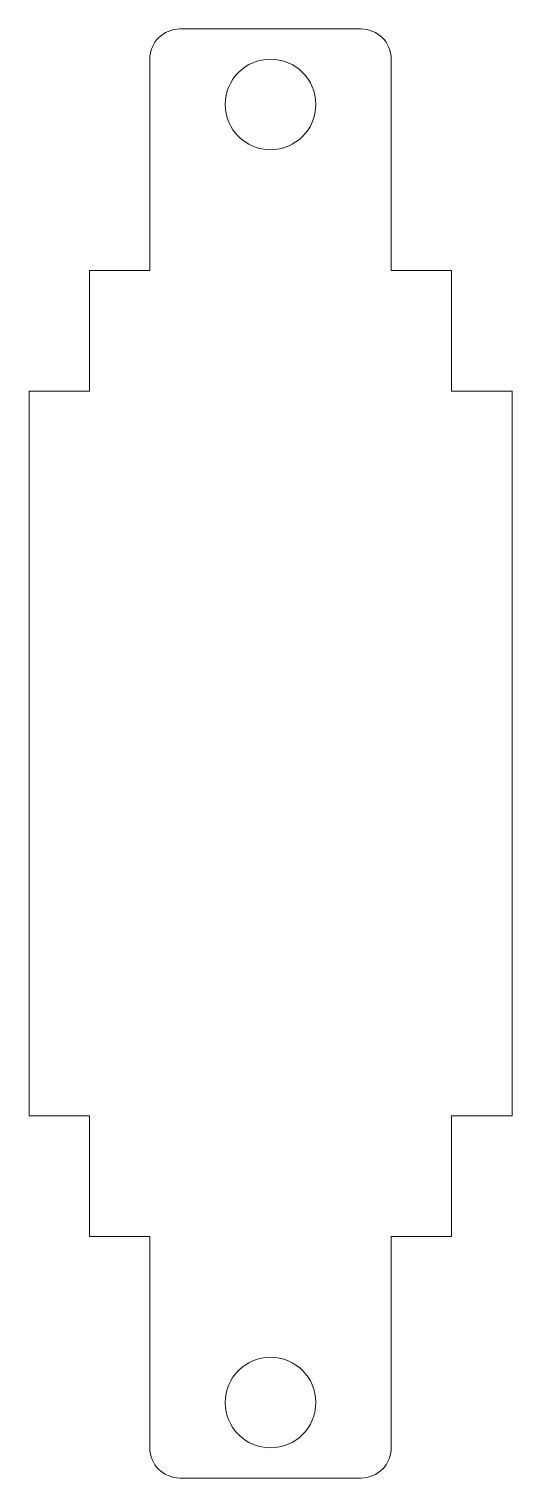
# Model space of a CAD drawing. Header units: inches. Extents: x 6.56 to 7.56, y -0.38 to 2.62.
import ezdxf

# ---------------------------------------------------------------- set-up
doc = ezdxf.new("R2010")
doc.units = ezdxf.units.IN
doc.header["$MEASUREMENT"] = 0

msp = doc.modelspace()

# ---------------------------------------------------------------- linework, layer by layer
at = {"color": 7, "linetype": 'Continuous', "lineweight": 15}
for p, q in [((7.2433, 2.625), (6.8683, 2.625)), ((6.8058, 2.5625), (6.8058, 2.125)), ((7.3058, 2.5625), (7.3058, 2.125)), ((6.6808, 2.125), (6.8058, 2.125)), ((6.6808, 2.125), (6.6808, 1.875)), ((7.4308, 2.125), (7.3058, 2.125)), ((7.4308, 2.125), (7.4308, 1.875)), ((6.5558, 1.875), (6.6808, 1.875)), ((6.5558, 0.375), (6.5558, 1.875)), ((7.5558, 1.875), (7.4308, 1.875)), ((7.5558, 0.375), (7.5558, 1.875)), ((6.5558, 0.375), (6.6808, 0.375)), ((6.6808, 0.125), (6.6808, 0.375)), ((7.4308, 0.125), (7.4308, 0.375)), ((7.5558, 0.375), (7.4308, 0.375)), ((6.6808, 0.125), (6.8058, 0.125)), ((6.8058, -0.3125), (6.8058, 0.125)), ((7.3058, -0.3125), (7.3058, 0.125)), ((7.4308, 0.125), (7.3058, 0.125)), ((7.2433, -0.375), (6.8683, -0.375))]:
    msp.add_line(p, q, dxfattribs=at)
for centre in [(7.0558, 2.4688), (7.0558, -0.2188)]:
    msp.add_circle(centre, 0.0938, dxfattribs=at)
for centre, start, end in [((6.8683, 2.5625), 90, 180), ((7.2433, 2.5625), 0, 90), ((6.8683, -0.3125), 180, 270), ((7.2433, -0.3125), 270, 0)]:
    msp.add_arc(centre, 0.0625, start, end, dxfattribs=at)

doc.saveas('drawing.dxf')
